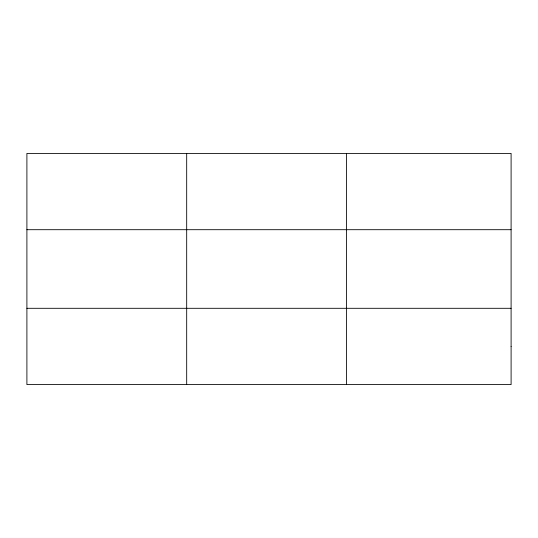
<?xml version="1.0" encoding="UTF-8"?>
<svg xmlns="http://www.w3.org/2000/svg" width="538" height="538" viewBox="0 0 538 538"><rect width="100%" height="100%" fill="white"/><g stroke="black" fill="none" stroke-linecap="round" stroke-linejoin="round"><path stroke-width="0.81" d="M186.686 153.404L186.686 384.596M346.472 153.404L346.472 384.596M26.9 229.699L511.1 229.699M26.9 308.301L511.1 308.301M511.1 346.452L511.1 384.596L26.9 384.596L26.9 153.404L511.1 153.404L511.1 346.452"/></g></svg>
